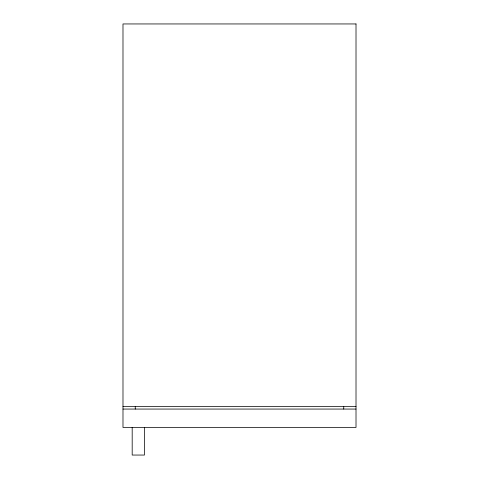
<?xml version="1.0" encoding="UTF-8"?>
<svg xmlns="http://www.w3.org/2000/svg" width="479" height="479" viewBox="0 0 479 479"><rect width="100%" height="100%" fill="white"/><g stroke="black" fill="none" stroke-linecap="round" stroke-linejoin="round"><path stroke-width="0.72" d="M122.989 406.605L356.011 406.605M122.989 409.06L356.011 409.06M343.748 406.605L343.748 409.06M144.448 427.454L144.448 455.05L132.186 455.05L132.186 427.454M135.252 406.605L135.252 409.06M356.011 23.95L122.989 23.95L122.989 427.454L356.011 427.454L356.011 23.95"/></g></svg>
